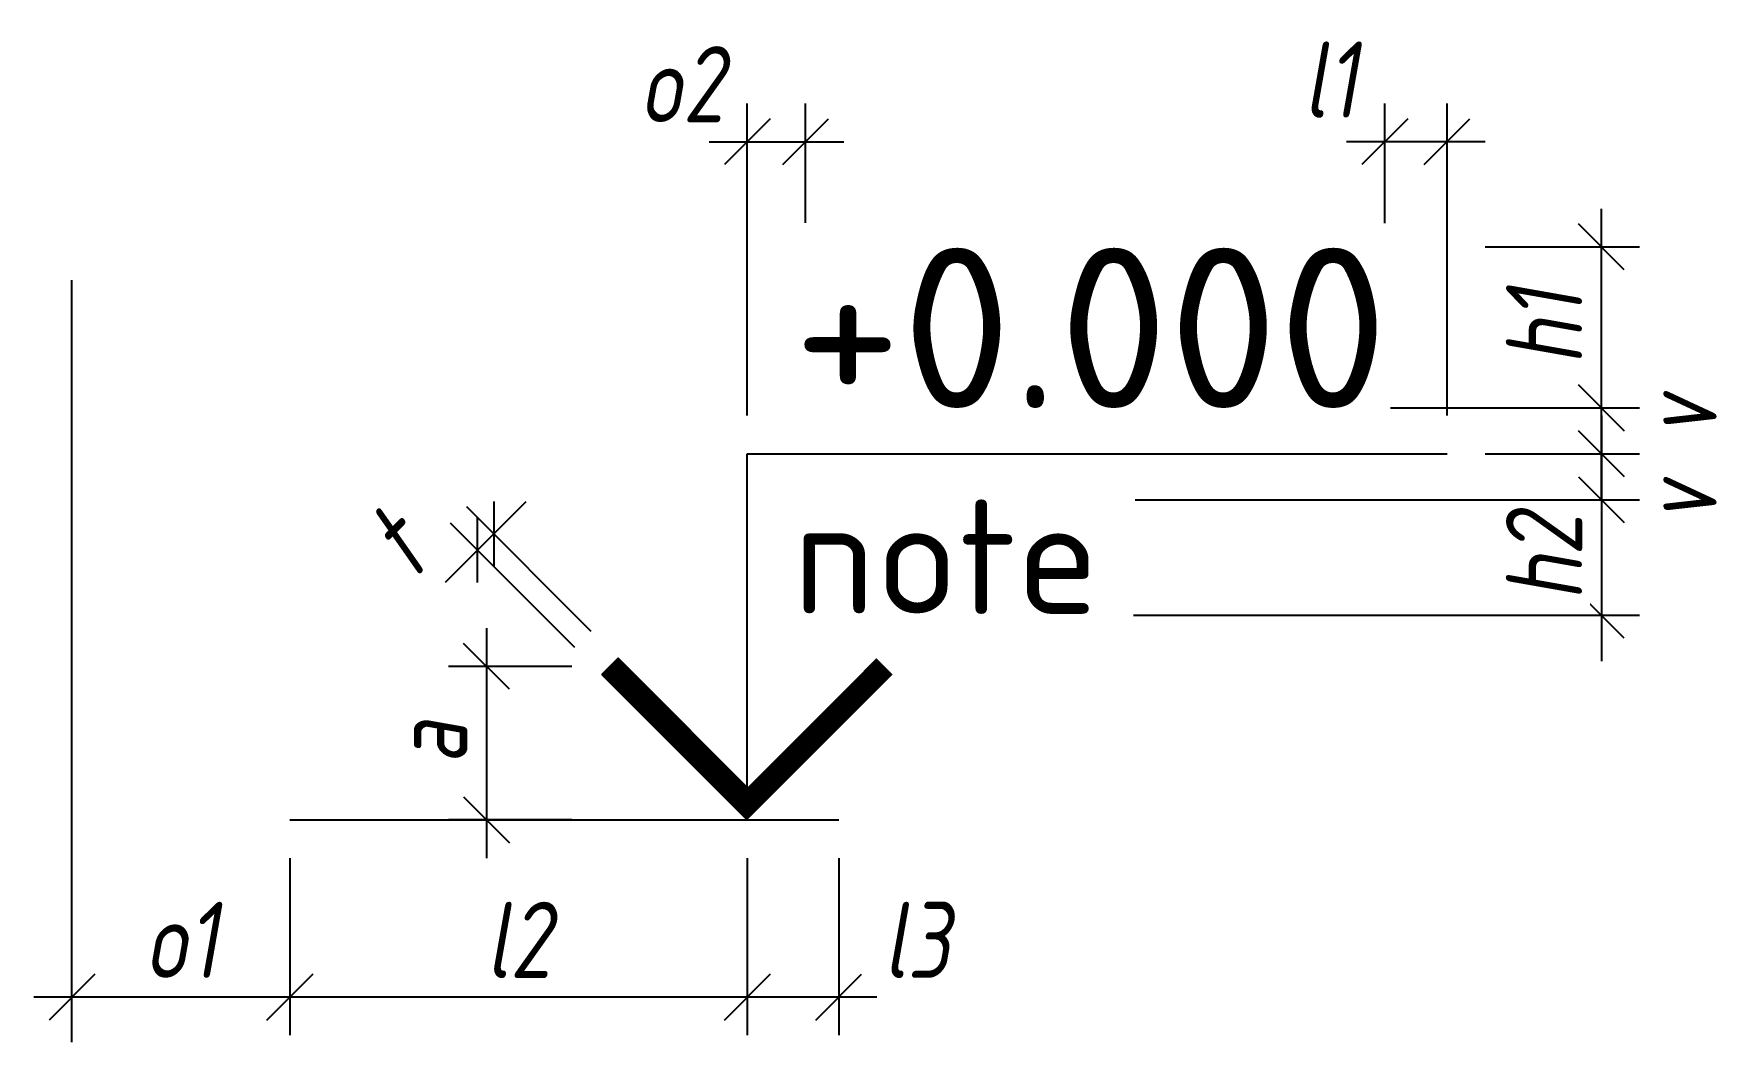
# Model space of a CAD drawing. Header units: millimetres. Extents: x 1354.3 to 1391.2, y 1846.4 to 1868.5.
import ezdxf
from ezdxf.enums import TextEntityAlignment as Align

# ---------------------------------------------------------------- set-up
doc = ezdxf.new("R2010")
doc.units = ezdxf.units.MM
doc.styles.add('MpTextStyle', font='isocpeur.ttf', dxfattribs={"width": 0.8, "oblique": 10, "height": 2.5})

# ---------------------------------------------------------------- blocks, each defined once
blk = doc.blocks.new('_Oblique')
at = {"color": 0, "linetype": 'ByBlock', "lineweight": -2}
blk.add_line((-0.5, -0.5), (0.5, 0.5), dxfattribs=at)

msp = doc.modelspace()

# ---------------------------------------------------------------- linework, layer by layer
at = {"color": 150}
for p, q in [((1369.853, 1860.111), (1369.853, 1866.929)), ((1371.129, 1864.321), (1371.129, 1866.929)), ((1383.792, 1864.313), (1383.792, 1866.929)), ((1385.153, 1860.111), (1385.153, 1866.929)), ((1369.02, 1866.096), (1371.962, 1866.096)), ((1385.986, 1866.096), (1382.958, 1866.096)), ((1388.526, 1859.448), (1388.526, 1864.631)), ((1385.986, 1863.798), (1389.359, 1863.798)), ((1388.526, 1858.444), (1388.526, 1861.115)), ((1383.914, 1860.281), (1389.359, 1860.281)), ((1388.526, 1860.111), (1388.526, 1857.44)), ((1385.986, 1859.278), (1389.359, 1859.278)), ((1388.526, 1858.274), (1388.526, 1859.274)), ((1364.312, 1857.526), (1365.019, 1858.233)), ((1378.335, 1858.274), (1389.359, 1858.274)), ((1388.526, 1858.274), (1388.526, 1855.747)), ((1366.44, 1855.397), (1363.723, 1858.115)), ((1366.087, 1855.044), (1363.369, 1857.762)), ((1363.958, 1857.172), (1364.312, 1857.526)), ((1363.958, 1857.172), (1363.251, 1856.465)), ((1378.3, 1855.747), (1389.359, 1855.747)), ((1388.526, 1855.747), (1388.526, 1854.747)), ((1364.153, 1855.464), (1364.153, 1850.444)), ((1366.02, 1854.631), (1363.319, 1854.631)), ((1366.02, 1851.278), (1363.319, 1851.278)), ((1359.853, 1850.444), (1359.853, 1846.571)), ((1359.853, 1850.444), (1359.853, 1846.571)), ((1369.853, 1850.444), (1369.853, 1846.571)), ((1369.853, 1850.444), (1369.853, 1846.571)), ((1371.853, 1850.444), (1371.853, 1846.571)), ((1360.686, 1847.404), (1354.256, 1847.404)), ((1370.686, 1847.404), (1359.02, 1847.404)), ((1372.686, 1847.404), (1369.02, 1847.404))]:
    msp.add_line(p, q, dxfattribs=at)
for p, q in [((1355.089, 1846.42), (1355.089, 1863.072)), ((1367.03, 1854.808), (1366.676, 1854.454)), ((1369.853, 1851.278), (1366.676, 1854.454)), ((1370.207, 1851.631), (1367.03, 1854.808))]:
    msp.add_line(p, q)
at = {"color": 0, "linetype": 'Continuous', "lineweight": -2}
for p, q in [((1369.853, 1859.278), (1385.153, 1859.278)), ((1369.853, 1851.278), (1369.853, 1859.278)), ((1359.853, 1851.278), (1371.853, 1851.278))]:
    msp.add_line(p, q, dxfattribs=at)
at = {"color": 0, "linetype": 'Continuous', "lineweight": -2, "const_width": 0.5}
msp.add_lwpolyline([(1372.853, 1854.631), (1369.853, 1851.631), (1366.853, 1854.631)], dxfattribs=at)

# ---------------------------------------------------------------- block references
at = {"color": 150}
for p in [(1371.129, 1866.096), (1385.153, 1866.096), (1359.853, 1847.404), (1369.853, 1847.404), (1371.853, 1847.404)]:
    msp.add_blockref('_Oblique', p, dxfattribs=at)
for p, rotation in [((1388.526, 1863.798), 90), ((1388.526, 1860.281), 90), ((1388.526, 1860.281), 270), ((1388.526, 1859.278), 270), ((1388.526, 1859.278), 90), ((1388.526, 1858.274), 270), ((1388.526, 1858.274), 270), ((1388.526, 1855.747), 90), ((1364.153, 1854.631), 90), ((1364.153, 1851.278), 270), ((1355.089, 1847.404), 180), ((1359.853, 1847.404), 180), ((1369.853, 1847.404), 180)]:
    msp.add_blockref('_Oblique', p, dxfattribs=dict(at, rotation=rotation))

# ---------------------------------------------------------------- texts
at = {"color": 0, "linetype": 'Continuous', "lineweight": -2, "style": 'MpTextStyle'}
msp.add_text('+0.000', height=3.5, dxfattribs=at).set_placement((1370.853, 1860.278))
msp.add_text('note', height=2.5, dxfattribs=at).set_placement((1370.853, 1858.278), align=Align.TOP_LEFT)
at = {"color": 150, "char_height": 1.6667, "attachment_point": 5, "style": 'MpTextStyle', "bg_fill": 3, "box_fill_scale": 1.1, "bg_fill_color": 256, "bg_fill_true_color": 13158600, "bg_fill_transparency": 0}
for s, insert in [('o2', (1368.411, 1867.351)), ('l1', (1382.603, 1867.453)), ('o1', (1357.471, 1848.654)), ('l2', (1364.853, 1848.654)), ('l3', (1373.555, 1848.654))]:
    msp.add_mtext(s, dxfattribs=dict(at, insert=insert))
at = {"color": 150, "insert": (1387.276, 1862.04), "char_height": 1.6667, "attachment_point": 5, "rotation": 90, "style": 'MpTextStyle', "bg_fill": 3, "box_fill_scale": 1.1, "bg_fill_color": 256, "bg_fill_true_color": 13158600, "bg_fill_transparency": 0}
msp.add_mtext('h1', dxfattribs=at)

# ---------------------------------------------------------------- next in the draw order: block references
at = {"color": 150, "rotation": 180}
for p in [(1369.853, 1866.096), (1383.792, 1866.096)]:
    msp.add_blockref('_Oblique', p, dxfattribs=at)

# ---------------------------------------------------------------- next in the draw order: texts
at = {"color": 150, "char_height": 1.667, "attachment_point": 5, "style": 'MpTextStyle', "bg_fill": 3, "box_fill_scale": 1.1, "bg_fill_color": 256, "bg_fill_true_color": 13158600, "bg_fill_transparency": 0}
for s, insert, rotation in [('v', (1390.212, 1860.093), 90), ('t', (1362.195, 1857.32), 45), ('a', (1362.903, 1852.954), 90)]:
    msp.add_mtext(s, dxfattribs=dict(at, insert=insert, rotation=rotation))

# ---------------------------------------------------------------- next in the draw order: linework, layer by layer
at = {"color": 150}
for p, q in [((1385.986, 1860.281), (1389.359, 1860.281)), ((1385.986, 1859.278), (1389.359, 1859.278))]:
    msp.add_line(p, q, dxfattribs=at)

# ---------------------------------------------------------------- next in the draw order: block references
for p, rotation in [((1364.312, 1857.526), 225), ((1363.958, 1857.172), 45)]:
    msp.add_blockref('_Oblique', p, dxfattribs=dict(at, rotation=rotation))

# ---------------------------------------------------------------- next in the draw order: texts
at = {"color": 150, "insert": (1390.212, 1858.216), "char_height": 1.667, "attachment_point": 5, "rotation": 90, "style": 'MpTextStyle', "bg_fill": 3, "box_fill_scale": 1.1, "bg_fill_color": 256, "bg_fill_true_color": 13158600, "bg_fill_transparency": 0}
msp.add_mtext('v', dxfattribs=at)

# ---------------------------------------------------------------- next in the draw order: linework, layer by layer
at = {"color": 150}
msp.add_line((1385.986, 1858.274), (1389.359, 1858.274), dxfattribs=at)

# ---------------------------------------------------------------- next in the draw order: texts
at = {"color": 150, "insert": (1387.276, 1857.01), "char_height": 1.6667, "attachment_point": 5, "rotation": 90, "style": 'MpTextStyle', "bg_fill": 3, "box_fill_scale": 1.1, "bg_fill_color": 256, "bg_fill_true_color": 13158600, "bg_fill_transparency": 0}
msp.add_mtext('h2', dxfattribs=at)

doc.saveas('drawing.dxf')
